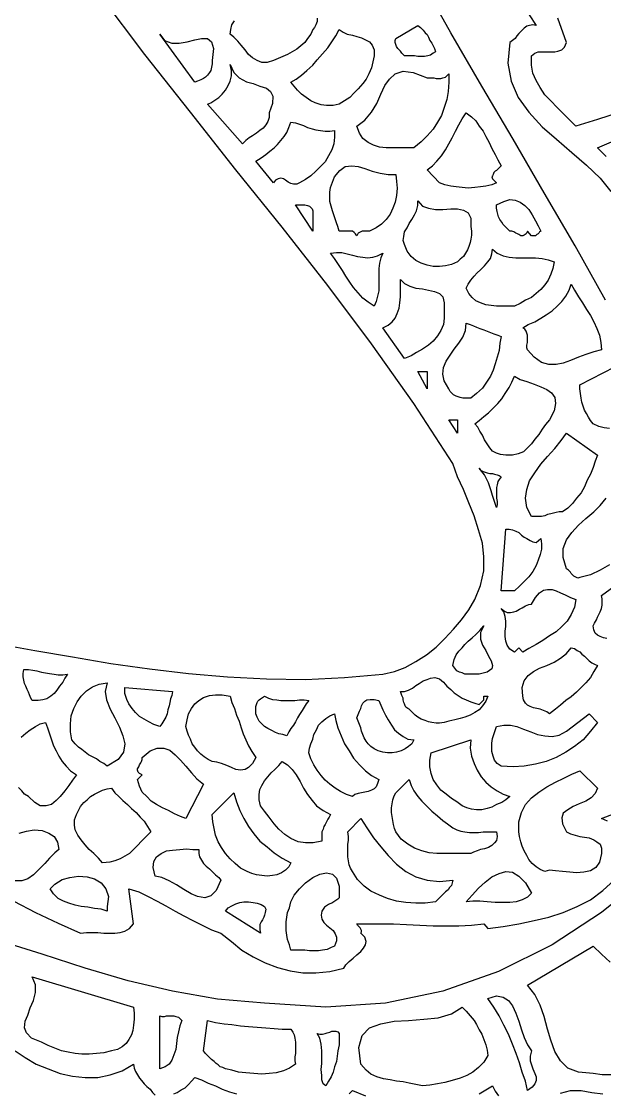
# Model space of a CAD drawing. Extents: x 0.02 to 7.63, y 0.01 to 6.75.
# Drawn here: x 1.333 to 2.216, y 0.884 to 2.502 of the extents above; entities that cross this region are included whole.
import ezdxf

# ---------------------------------------------------------------- set-up
doc = ezdxf.new("R2010")
doc.units = 0
doc.layers.add('1', color=7, linetype='Continuous')

msp = doc.modelspace()

# ---------------------------------------------------------------- linework, layer by layer
msp.add_lwpolyline([(1.298, 1.562), (1.354, 1.552), (1.411, 1.542), (1.469, 1.532), (1.527, 1.524), (1.586, 1.517), (1.645, 1.512), (1.704, 1.509), (1.763, 1.508), (1.822, 1.511), (1.88, 1.516), (1.898, 1.52), (1.914, 1.526), (1.93, 1.535), (1.946, 1.545), (1.961, 1.557), (1.974, 1.57), (1.987, 1.584), (1.999, 1.598), (2.01, 1.613), (2.019, 1.629), (2.028, 1.65), (2.033, 1.672), (2.033, 1.693), (2.031, 1.714), (2.025, 1.734), (2.018, 1.755), (2.01, 1.775), (2.002, 1.795), (1.993, 1.814), (1.986, 1.834), (1.927, 1.925), (1.863, 2.015), (1.797, 2.103), (1.728, 2.191), (1.658, 2.278), (1.589, 2.365), (1.52, 2.452), (1.454, 2.54)])
at = {"layer": '1'}
for points in [[(2.217, 2.081), (2.171, 2.163), (2.124, 2.243), (2.077, 2.324), (2.03, 2.404), (1.983, 2.485), (1.937, 2.567)], [(2.091, 2.528), (2.112, 2.496), (2.107, 2.497), (2.102, 2.496), (2.098, 2.495), (2.094, 2.492), (2.09, 2.488), (2.086, 2.484), (2.083, 2.48), (2.08, 2.476), (2.076, 2.473), (2.072, 2.47), (2.069, 2.439), (2.074, 2.412), (2.085, 2.387), (2.101, 2.365), (2.121, 2.343), (2.143, 2.324), (2.166, 2.304), (2.188, 2.285), (2.209, 2.265), (2.225, 2.245)], [(1.781, 2.507), (1.781, 2.502), (1.779, 2.497), (1.777, 2.493), (1.774, 2.49), (1.771, 2.483), (1.766, 2.476), (1.762, 2.47), (1.756, 2.465), (1.75, 2.46), (1.743, 2.456), (1.736, 2.452), (1.729, 2.449), (1.722, 2.446), (1.715, 2.443), (1.705, 2.44), (1.697, 2.44), (1.69, 2.443), (1.683, 2.447), (1.677, 2.452), (1.672, 2.459), (1.666, 2.466), (1.661, 2.472), (1.655, 2.478), (1.649, 2.483), (1.65, 2.49), (1.652, 2.497), (1.656, 2.503)], [(1.96, 2.456), (1.956, 2.454), (1.952, 2.451), (1.948, 2.45), (1.943, 2.449), (1.938, 2.449), (1.933, 2.449), (1.928, 2.45), (1.923, 2.45), (1.918, 2.45), (1.913, 2.45), (1.911, 2.452), (1.909, 2.454), (1.907, 2.457), (1.905, 2.459), (1.903, 2.461), (1.901, 2.464), (1.9, 2.467), (1.899, 2.47), (1.899, 2.473), (1.9, 2.476), (1.933, 2.496), (1.937, 2.493), (1.941, 2.489), (1.944, 2.485), (1.947, 2.482), (1.949, 2.478), (1.951, 2.473), (1.954, 2.469), (1.956, 2.465), (1.958, 2.461), (1.96, 2.456)], [(2.239, 2.365), (2.205, 2.354), (2.172, 2.344), (2.163, 2.353), (2.153, 2.363), (2.144, 2.372), (2.134, 2.382), (2.125, 2.391), (2.118, 2.402), (2.112, 2.413), (2.107, 2.424), (2.105, 2.436), (2.105, 2.45), (2.11, 2.454), (2.115, 2.456), (2.121, 2.456), (2.127, 2.456), (2.134, 2.456), (2.14, 2.456), (2.145, 2.457), (2.151, 2.459), (2.155, 2.463), (2.158, 2.47), (2.145, 2.507)], [(1.622, 2.443), (1.622, 2.438), (1.621, 2.433), (1.62, 2.428), (1.618, 2.425), (1.615, 2.421), (1.612, 2.418), (1.609, 2.416), (1.605, 2.414), (1.6, 2.412), (1.596, 2.41), (1.543, 2.483), (1.55, 2.473), (1.561, 2.469), (1.572, 2.469), (1.584, 2.471), (1.596, 2.474), (1.606, 2.476), (1.615, 2.476), (1.621, 2.471), (1.624, 2.461), (1.622, 2.443)], [(1.867, 2.45), (1.865, 2.441), (1.863, 2.432), (1.859, 2.423), (1.855, 2.415), (1.85, 2.408), (1.843, 2.4), (1.837, 2.394), (1.83, 2.387), (1.822, 2.382), (1.814, 2.377), (1.805, 2.375), (1.795, 2.375), (1.787, 2.376), (1.778, 2.379), (1.771, 2.382), (1.764, 2.387), (1.757, 2.392), (1.751, 2.398), (1.746, 2.404), (1.741, 2.41), (1.749, 2.415), (1.757, 2.421), (1.765, 2.428), (1.774, 2.436), (1.781, 2.444), (1.789, 2.453), (1.797, 2.462), (1.803, 2.471), (1.809, 2.48), (1.814, 2.49), (1.82, 2.486), (1.826, 2.483), (1.834, 2.481), (1.841, 2.479), (1.848, 2.477), (1.854, 2.474), (1.86, 2.471), (1.864, 2.466), (1.867, 2.459), (1.867, 2.45)], [(1.708, 2.364), (1.708, 2.357), (1.706, 2.351), (1.703, 2.346), (1.699, 2.341), (1.694, 2.337), (1.689, 2.333), (1.683, 2.329), (1.678, 2.326), (1.673, 2.322), (1.668, 2.317), (1.615, 2.377), (1.62, 2.379), (1.626, 2.383), (1.632, 2.387), (1.637, 2.392), (1.642, 2.398), (1.646, 2.405), (1.649, 2.412), (1.651, 2.42), (1.651, 2.428), (1.649, 2.437), (1.655, 2.425), (1.663, 2.417), (1.674, 2.411), (1.684, 2.408), (1.694, 2.404), (1.704, 2.401), (1.71, 2.396), (1.714, 2.389), (1.713, 2.378), (1.708, 2.364)], [(1.98, 2.423), (1.98, 2.41), (1.979, 2.396), (1.977, 2.384), (1.973, 2.372), (1.969, 2.36), (1.963, 2.35), (1.956, 2.339), (1.947, 2.329), (1.938, 2.32), (1.927, 2.311), (1.917, 2.311), (1.906, 2.311), (1.896, 2.311), (1.885, 2.311), (1.875, 2.312), (1.866, 2.315), (1.858, 2.319), (1.85, 2.325), (1.845, 2.333), (1.841, 2.344), (1.853, 2.353), (1.863, 2.365), (1.871, 2.378), (1.877, 2.392), (1.883, 2.405), (1.89, 2.415), (1.899, 2.423), (1.911, 2.427), (1.926, 2.425), (1.947, 2.417), (1.95, 2.417), (1.954, 2.417), (1.957, 2.417), (1.961, 2.416), (1.965, 2.416), (1.968, 2.416), (1.971, 2.417), (1.975, 2.418), (1.977, 2.42), (1.98, 2.423)], [(2.059, 2.284), (2.057, 2.282), (2.056, 2.281), (2.054, 2.279), (2.052, 2.277), (2.05, 2.276), (2.048, 2.274), (2.047, 2.271), (2.046, 2.269), (2.045, 2.267), (2.046, 2.264), (2.052, 2.258), (2.045, 2.255), (2.036, 2.253), (2.028, 2.252), (2.019, 2.251), (2.009, 2.25), (2, 2.251), (1.991, 2.252), (1.983, 2.253), (1.974, 2.255), (1.966, 2.258), (1.947, 2.278), (1.955, 2.284), (1.962, 2.291), (1.969, 2.299), (1.975, 2.308), (1.98, 2.317), (1.985, 2.326), (1.99, 2.336), (1.995, 2.346), (2, 2.355), (2.006, 2.364), (2.014, 2.358), (2.021, 2.352), (2.026, 2.344), (2.032, 2.336), (2.036, 2.328), (2.041, 2.319), (2.045, 2.31), (2.05, 2.301), (2.054, 2.293), (2.059, 2.284)], [(1.807, 2.337), (1.807, 2.327), (1.806, 2.317), (1.803, 2.308), (1.798, 2.299), (1.793, 2.29), (1.786, 2.283), (1.779, 2.276), (1.771, 2.269), (1.763, 2.263), (1.754, 2.258), (1.75, 2.256), (1.745, 2.256), (1.741, 2.257), (1.737, 2.259), (1.733, 2.262), (1.73, 2.264), (1.726, 2.265), (1.722, 2.264), (1.718, 2.262), (1.715, 2.258), (1.688, 2.291), (1.696, 2.296), (1.703, 2.301), (1.709, 2.306), (1.716, 2.311), (1.721, 2.316), (1.726, 2.322), (1.731, 2.328), (1.735, 2.334), (1.738, 2.342), (1.741, 2.35), (1.748, 2.349), (1.754, 2.347), (1.76, 2.345), (1.766, 2.342), (1.773, 2.34), (1.779, 2.338), (1.786, 2.337), (1.793, 2.336), (1.8, 2.336), (1.807, 2.337)], [(2.218, 2.298), (2.214, 2.302), (2.209, 2.307), (2.205, 2.311), (2.24, 2.326)], [(1.9, 2.271), (1.901, 2.26), (1.902, 2.25), (1.901, 2.239), (1.899, 2.229), (1.895, 2.22), (1.891, 2.211), (1.885, 2.203), (1.878, 2.196), (1.87, 2.19), (1.86, 2.185), (1.858, 2.185), (1.855, 2.185), (1.852, 2.185), (1.849, 2.185), (1.847, 2.184), (1.845, 2.183), (1.843, 2.182), (1.842, 2.18), (1.841, 2.178), (1.839, 2.181), (1.837, 2.183), (1.834, 2.185), (1.832, 2.185), (1.829, 2.185), (1.826, 2.185), (1.823, 2.185), (1.82, 2.185), (1.817, 2.185), (1.814, 2.185), (1.812, 2.192), (1.81, 2.198), (1.808, 2.204), (1.806, 2.21), (1.804, 2.216), (1.802, 2.223), (1.8, 2.23), (1.8, 2.236), (1.8, 2.244), (1.801, 2.251), (1.807, 2.267), (1.815, 2.277), (1.823, 2.283), (1.833, 2.284), (1.843, 2.283), (1.853, 2.28), (1.864, 2.276), (1.876, 2.273), (1.888, 2.271), (1.9, 2.271)], [(2.119, 2.185), (2.117, 2.184), (2.116, 2.182), (2.115, 2.181), (2.113, 2.18), (2.111, 2.178), (2.11, 2.178), (2.108, 2.178), (2.105, 2.178), (2.099, 2.185), (2.097, 2.181), (2.094, 2.179), (2.092, 2.178), (2.089, 2.178), (2.086, 2.18), (2.084, 2.181), (2.081, 2.182), (2.078, 2.184), (2.075, 2.185), (2.072, 2.185), (2.069, 2.188), (2.065, 2.192), (2.062, 2.195), (2.06, 2.199), (2.057, 2.203), (2.055, 2.207), (2.054, 2.211), (2.053, 2.215), (2.052, 2.22), (2.052, 2.225), (2.063, 2.23), (2.072, 2.233), (2.08, 2.232), (2.088, 2.229), (2.095, 2.224), (2.101, 2.218), (2.106, 2.21), (2.111, 2.201), (2.115, 2.193), (2.119, 2.185)], [(1.774, 2.211), (1.774, 2.185), (1.748, 2.225), (1.751, 2.225), (1.755, 2.225), (1.759, 2.225), (1.762, 2.225), (1.766, 2.224), (1.769, 2.223), (1.771, 2.221), (1.773, 2.219), (1.774, 2.216), (1.774, 2.211)], [(2.013, 2.192), (2.014, 2.185), (2.014, 2.179), (2.013, 2.173), (2.012, 2.168), (2.01, 2.162), (2.008, 2.157), (2.005, 2.152), (2.002, 2.147), (1.997, 2.143), (1.993, 2.139), (1.984, 2.135), (1.975, 2.133), (1.966, 2.132), (1.956, 2.132), (1.947, 2.134), (1.938, 2.137), (1.93, 2.141), (1.923, 2.147), (1.917, 2.155), (1.913, 2.165), (1.911, 2.171), (1.912, 2.177), (1.913, 2.184), (1.917, 2.19), (1.92, 2.197), (1.924, 2.203), (1.928, 2.21), (1.931, 2.216), (1.933, 2.224), (1.933, 2.231), (1.94, 2.223), (1.949, 2.22), (1.96, 2.218), (1.971, 2.218), (1.983, 2.219), (1.993, 2.219), (2.002, 2.217), (2.009, 2.213), (2.013, 2.205), (2.013, 2.192)], [(1.88, 2.152), (1.877, 2.145), (1.875, 2.137), (1.874, 2.129), (1.874, 2.121), (1.874, 2.112), (1.874, 2.103), (1.874, 2.095), (1.872, 2.087), (1.87, 2.079), (1.867, 2.072), (1.858, 2.078), (1.85, 2.084), (1.843, 2.092), (1.836, 2.1), (1.83, 2.108), (1.824, 2.117), (1.819, 2.126), (1.813, 2.135), (1.807, 2.144), (1.801, 2.152), (1.81, 2.153), (1.818, 2.153), (1.826, 2.151), (1.834, 2.149), (1.842, 2.147), (1.85, 2.146), (1.857, 2.145), (1.865, 2.146), (1.872, 2.148), (1.88, 2.152)], [(2.139, 2.139), (2.137, 2.129), (2.134, 2.12), (2.13, 2.111), (2.125, 2.104), (2.119, 2.097), (2.112, 2.091), (2.105, 2.085), (2.096, 2.081), (2.088, 2.076), (2.079, 2.072), (2.07, 2.072), (2.062, 2.072), (2.052, 2.072), (2.044, 2.073), (2.036, 2.074), (2.028, 2.077), (2.021, 2.08), (2.015, 2.085), (2.01, 2.091), (2.006, 2.099), (2.009, 2.105), (2.013, 2.111), (2.018, 2.117), (2.023, 2.122), (2.028, 2.127), (2.034, 2.133), (2.039, 2.139), (2.043, 2.144), (2.045, 2.151), (2.046, 2.158), (2.053, 2.152), (2.062, 2.148), (2.071, 2.146), (2.081, 2.145), (2.091, 2.145), (2.101, 2.145), (2.111, 2.145), (2.121, 2.144), (2.13, 2.142), (2.139, 2.139)], [(1.973, 2.066), (1.973, 2.054), (1.972, 2.044), (1.968, 2.035), (1.963, 2.027), (1.956, 2.019), (1.949, 2.013), (1.94, 2.007), (1.931, 2.002), (1.923, 1.997), (1.913, 1.993), (1.88, 2.039), (1.888, 2.043), (1.894, 2.048), (1.899, 2.054), (1.902, 2.061), (1.905, 2.069), (1.906, 2.077), (1.907, 2.086), (1.907, 2.095), (1.907, 2.103), (1.907, 2.112), (1.913, 2.106), (1.921, 2.102), (1.93, 2.099), (1.94, 2.098), (1.949, 2.096), (1.958, 2.094), (1.966, 2.091), (1.971, 2.086), (1.973, 2.077), (1.973, 2.066)], [(2.211, 2.006), (2.199, 2.003), (2.187, 1.999), (2.176, 1.995), (2.164, 1.99), (2.153, 1.986), (2.142, 1.984), (2.131, 1.984), (2.12, 1.987), (2.109, 1.995), (2.099, 2.006), (2.098, 2.009), (2.098, 2.013), (2.099, 2.017), (2.099, 2.021), (2.099, 2.024), (2.099, 2.028), (2.098, 2.031), (2.097, 2.034), (2.095, 2.037), (2.092, 2.039), (2.1, 2.044), (2.11, 2.048), (2.119, 2.054), (2.127, 2.059), (2.136, 2.065), (2.144, 2.072), (2.151, 2.079), (2.157, 2.087), (2.162, 2.096), (2.165, 2.105), (2.17, 2.096), (2.176, 2.086), (2.182, 2.077), (2.188, 2.067), (2.194, 2.058), (2.199, 2.048), (2.204, 2.038), (2.208, 2.028), (2.21, 2.017), (2.211, 2.006)], [(2.059, 2.026), (2.057, 2.016), (2.056, 2.005), (2.053, 1.995), (2.05, 1.985), (2.047, 1.975), (2.043, 1.966), (2.037, 1.957), (2.031, 1.948), (2.022, 1.94), (2.013, 1.933), (2.009, 1.933), (2.005, 1.933), (2.001, 1.933), (1.997, 1.934), (1.994, 1.935), (1.991, 1.936), (1.987, 1.938), (1.985, 1.94), (1.982, 1.943), (1.98, 1.947), (1.973, 1.959), (1.971, 1.969), (1.972, 1.979), (1.976, 1.989), (1.982, 1.998), (1.988, 2.007), (1.995, 2.016), (2.001, 2.025), (2.005, 2.035), (2.006, 2.046), (2.012, 2.044), (2.017, 2.042), (2.022, 2.04), (2.027, 2.038), (2.033, 2.036), (2.038, 2.034), (2.043, 2.032), (2.048, 2.03), (2.054, 2.028), (2.059, 2.026)], [(2.223, 1.887), (2.215, 1.888), (2.207, 1.89), (2.198, 1.894), (2.194, 1.899), (2.191, 1.904), (2.188, 1.91), (2.185, 1.915), (2.183, 1.921), (2.181, 1.927), (2.18, 1.933), (2.179, 1.94), (2.178, 1.947), (2.178, 1.953), (2.231, 1.98)], [(1.947, 1.947), (1.933, 1.973), (1.947, 1.973), (1.947, 1.947)], [(2.132, 1.9), (2.126, 1.893), (2.121, 1.886), (2.116, 1.878), (2.11, 1.871), (2.105, 1.864), (2.099, 1.858), (2.093, 1.852), (2.085, 1.849), (2.076, 1.847), (2.066, 1.847), (2.058, 1.848), (2.052, 1.85), (2.046, 1.853), (2.042, 1.858), (2.038, 1.864), (2.034, 1.87), (2.031, 1.877), (2.027, 1.883), (2.024, 1.889), (2.019, 1.894), (2.026, 1.899), (2.033, 1.905), (2.04, 1.911), (2.047, 1.918), (2.054, 1.925), (2.06, 1.932), (2.065, 1.94), (2.071, 1.949), (2.075, 1.957), (2.079, 1.966), (2.088, 1.961), (2.098, 1.958), (2.109, 1.954), (2.119, 1.95), (2.128, 1.946), (2.135, 1.941), (2.14, 1.934), (2.141, 1.925), (2.139, 1.914), (2.132, 1.9)], [(1.993, 1.88), (1.98, 1.9), (1.993, 1.9), (1.993, 1.88)], [(2.205, 1.847), (2.201, 1.838), (2.198, 1.828), (2.194, 1.818), (2.189, 1.809), (2.185, 1.799), (2.18, 1.79), (2.173, 1.782), (2.167, 1.774), (2.16, 1.767), (2.152, 1.761), (2.147, 1.761), (2.142, 1.76), (2.138, 1.759), (2.134, 1.758), (2.129, 1.757), (2.125, 1.755), (2.12, 1.754), (2.116, 1.754), (2.111, 1.754), (2.105, 1.754), (2.098, 1.768), (2.096, 1.782), (2.098, 1.795), (2.102, 1.808), (2.11, 1.82), (2.119, 1.833), (2.129, 1.845), (2.14, 1.857), (2.15, 1.869), (2.158, 1.88), (2.205, 1.847)], [(2.059, 1.814), (2.056, 1.81), (2.054, 1.807), (2.053, 1.802), (2.052, 1.798), (2.052, 1.793), (2.052, 1.788), (2.052, 1.782), (2.053, 1.777), (2.053, 1.772), (2.052, 1.768), (2.05, 1.774), (2.048, 1.78), (2.046, 1.786), (2.044, 1.793), (2.042, 1.799), (2.04, 1.805), (2.037, 1.811), (2.034, 1.817), (2.03, 1.822), (2.026, 1.827), (2.028, 1.824), (2.032, 1.822), (2.035, 1.821), (2.038, 1.82), (2.042, 1.819), (2.046, 1.819), (2.049, 1.818), (2.053, 1.817), (2.056, 1.816), (2.059, 1.814)], [(2.223, 1.681), (2.209, 1.673), (2.194, 1.666), (2.178, 1.662), (2.175, 1.661), (2.173, 1.662), (2.171, 1.663), (2.169, 1.664), (2.167, 1.666), (2.165, 1.668), (2.164, 1.67), (2.162, 1.672), (2.161, 1.673), (2.158, 1.675), (2.153, 1.692), (2.153, 1.706), (2.158, 1.719), (2.166, 1.73), (2.176, 1.741), (2.187, 1.751), (2.199, 1.761), (2.209, 1.771), (2.218, 1.782)], [(2.112, 1.715), (2.119, 1.721), (2.12, 1.713), (2.12, 1.705), (2.118, 1.697), (2.115, 1.688), (2.112, 1.68), (2.107, 1.671), (2.101, 1.663), (2.094, 1.656), (2.087, 1.649), (2.079, 1.642), (2.059, 1.642), (2.066, 1.735), (2.071, 1.735), (2.076, 1.734), (2.081, 1.732), (2.086, 1.73), (2.09, 1.726), (2.094, 1.723), (2.098, 1.721), (2.103, 1.718), (2.107, 1.716), (2.112, 1.715)], [(2.219, 1.57), (2.214, 1.571), (2.209, 1.573), (2.205, 1.575), (2.201, 1.578), (2.199, 1.583), (2.198, 1.589), (2.2, 1.593), (2.203, 1.598), (2.205, 1.602), (2.207, 1.606), (2.209, 1.61), (2.211, 1.615), (2.212, 1.62), (2.212, 1.625), (2.212, 1.63), (2.211, 1.635), (2.284, 1.688)], [(2.172, 1.629), (2.17, 1.617), (2.165, 1.606), (2.159, 1.596), (2.151, 1.588), (2.142, 1.58), (2.132, 1.574), (2.122, 1.567), (2.112, 1.561), (2.101, 1.555), (2.092, 1.549), (2.086, 1.556), (2.079, 1.549), (2.072, 1.554), (2.068, 1.56), (2.066, 1.566), (2.065, 1.573), (2.065, 1.581), (2.066, 1.588), (2.066, 1.596), (2.065, 1.603), (2.063, 1.61), (2.059, 1.615), (2.064, 1.611), (2.068, 1.609), (2.073, 1.609), (2.078, 1.61), (2.082, 1.611), (2.087, 1.614), (2.091, 1.616), (2.096, 1.619), (2.101, 1.621), (2.105, 1.622), (2.111, 1.632), (2.117, 1.639), (2.123, 1.643), (2.129, 1.644), (2.136, 1.644), (2.142, 1.642), (2.149, 1.639), (2.156, 1.636), (2.164, 1.632), (2.172, 1.629)], [(2.026, 1.516), (2.021, 1.516), (2.017, 1.516), (2.012, 1.516), (2.008, 1.516), (2.004, 1.516), (2, 1.518), (1.996, 1.519), (1.992, 1.521), (1.989, 1.525), (1.986, 1.529), (1.988, 1.538), (1.991, 1.545), (1.995, 1.551), (2, 1.556), (2.004, 1.561), (2.009, 1.566), (2.015, 1.571), (2.021, 1.576), (2.027, 1.582), (2.033, 1.589), (2.028, 1.579), (2.028, 1.569), (2.031, 1.56), (2.036, 1.552), (2.04, 1.543), (2.044, 1.536), (2.046, 1.529), (2.045, 1.524), (2.038, 1.519), (2.026, 1.516)], [(2.205, 1.529), (2.199, 1.52), (2.194, 1.511), (2.187, 1.503), (2.18, 1.496), (2.173, 1.489), (2.165, 1.482), (2.157, 1.476), (2.149, 1.469), (2.141, 1.463), (2.132, 1.456), (2.128, 1.459), (2.123, 1.461), (2.118, 1.463), (2.113, 1.464), (2.108, 1.465), (2.103, 1.467), (2.099, 1.469), (2.096, 1.472), (2.093, 1.477), (2.092, 1.483), (2.091, 1.496), (2.094, 1.506), (2.1, 1.514), (2.108, 1.52), (2.117, 1.525), (2.128, 1.529), (2.139, 1.534), (2.149, 1.54), (2.158, 1.547), (2.165, 1.556), (2.17, 1.555), (2.174, 1.552), (2.178, 1.55), (2.181, 1.546), (2.185, 1.543), (2.189, 1.539), (2.192, 1.536), (2.196, 1.533), (2.2, 1.531), (2.205, 1.529)], [(1.403, 1.516), (1.399, 1.51), (1.396, 1.504), (1.391, 1.498), (1.387, 1.492), (1.383, 1.487), (1.378, 1.483), (1.372, 1.479), (1.366, 1.477), (1.359, 1.476), (1.35, 1.476), (1.348, 1.48), (1.346, 1.485), (1.344, 1.489), (1.342, 1.493), (1.34, 1.498), (1.338, 1.502), (1.337, 1.507), (1.336, 1.512), (1.336, 1.517), (1.337, 1.523), (1.344, 1.523), (1.351, 1.522), (1.357, 1.521), (1.364, 1.519), (1.37, 1.518), (1.376, 1.517), (1.383, 1.516), (1.389, 1.515), (1.396, 1.515), (1.403, 1.516)], [(2.033, 1.483), (2.039, 1.483), (2.036, 1.475), (2.031, 1.468), (2.026, 1.462), (2.019, 1.458), (2.012, 1.454), (2.004, 1.451), (1.997, 1.449), (1.989, 1.447), (1.98, 1.445), (1.973, 1.443), (1.966, 1.442), (1.961, 1.442), (1.954, 1.443), (1.949, 1.444), (1.944, 1.446), (1.938, 1.448), (1.933, 1.451), (1.929, 1.454), (1.924, 1.459), (1.92, 1.463), (1.918, 1.464), (1.915, 1.466), (1.914, 1.468), (1.913, 1.471), (1.912, 1.473), (1.911, 1.477), (1.911, 1.48), (1.909, 1.484), (1.908, 1.487), (1.907, 1.49), (1.913, 1.49), (1.919, 1.492), (1.925, 1.495), (1.93, 1.499), (1.935, 1.502), (1.941, 1.506), (1.947, 1.508), (1.952, 1.51), (1.959, 1.511), (1.966, 1.509), (1.972, 1.504), (1.977, 1.498), (1.983, 1.493), (1.988, 1.488), (1.994, 1.484), (2, 1.48), (2.006, 1.477), (2.013, 1.474), (2.019, 1.472), (2.026, 1.47), (2.027, 1.471), (2.029, 1.473), (2.03, 1.474), (2.031, 1.475), (2.033, 1.477), (2.033, 1.479), (2.033, 1.481), (2.033, 1.483)], [(1.463, 1.503), (1.46, 1.49), (1.462, 1.477), (1.468, 1.463), (1.475, 1.45), (1.482, 1.436), (1.487, 1.423), (1.49, 1.411), (1.488, 1.398), (1.48, 1.387), (1.463, 1.377), (1.458, 1.381), (1.452, 1.384), (1.447, 1.388), (1.441, 1.391), (1.435, 1.394), (1.43, 1.398), (1.425, 1.402), (1.42, 1.406), (1.415, 1.411), (1.41, 1.417), (1.408, 1.429), (1.408, 1.441), (1.409, 1.453), (1.413, 1.464), (1.418, 1.474), (1.424, 1.483), (1.432, 1.491), (1.441, 1.497), (1.451, 1.501), (1.463, 1.503)], [(1.562, 1.49), (1.561, 1.484), (1.559, 1.479), (1.558, 1.473), (1.557, 1.468), (1.555, 1.462), (1.554, 1.456), (1.552, 1.451), (1.549, 1.446), (1.546, 1.441), (1.543, 1.437), (1.534, 1.44), (1.526, 1.444), (1.519, 1.448), (1.512, 1.452), (1.506, 1.458), (1.501, 1.464), (1.496, 1.471), (1.493, 1.478), (1.49, 1.487), (1.49, 1.496), (1.562, 1.49)], [(1.688, 1.39), (1.683, 1.381), (1.677, 1.375), (1.672, 1.372), (1.665, 1.371), (1.658, 1.372), (1.651, 1.375), (1.644, 1.378), (1.636, 1.381), (1.629, 1.383), (1.622, 1.384), (1.616, 1.387), (1.61, 1.391), (1.605, 1.395), (1.6, 1.4), (1.596, 1.406), (1.592, 1.411), (1.589, 1.418), (1.586, 1.424), (1.584, 1.43), (1.582, 1.437), (1.584, 1.447), (1.586, 1.456), (1.591, 1.464), (1.596, 1.471), (1.602, 1.476), (1.609, 1.481), (1.618, 1.484), (1.627, 1.485), (1.637, 1.485), (1.649, 1.483), (1.652, 1.473), (1.656, 1.464), (1.659, 1.454), (1.663, 1.445), (1.666, 1.435), (1.669, 1.426), (1.673, 1.417), (1.677, 1.408), (1.682, 1.399), (1.688, 1.39)], [(1.768, 1.476), (1.764, 1.471), (1.761, 1.466), (1.758, 1.461), (1.754, 1.455), (1.751, 1.45), (1.748, 1.444), (1.745, 1.439), (1.741, 1.434), (1.738, 1.429), (1.735, 1.423), (1.729, 1.425), (1.723, 1.426), (1.718, 1.428), (1.712, 1.431), (1.706, 1.434), (1.701, 1.437), (1.697, 1.441), (1.693, 1.445), (1.69, 1.451), (1.688, 1.456), (1.688, 1.461), (1.688, 1.464), (1.688, 1.467), (1.689, 1.47), (1.69, 1.473), (1.691, 1.475), (1.693, 1.477), (1.695, 1.479), (1.698, 1.481), (1.701, 1.483), (1.707, 1.48), (1.713, 1.478), (1.72, 1.477), (1.726, 1.476), (1.733, 1.476), (1.74, 1.476), (1.747, 1.476), (1.754, 1.477), (1.761, 1.477), (1.768, 1.476)], [(1.927, 1.417), (1.924, 1.411), (1.919, 1.407), (1.914, 1.403), (1.908, 1.4), (1.901, 1.398), (1.894, 1.397), (1.887, 1.397), (1.88, 1.398), (1.873, 1.4), (1.867, 1.403), (1.862, 1.407), (1.858, 1.411), (1.855, 1.415), (1.852, 1.42), (1.85, 1.425), (1.848, 1.43), (1.847, 1.435), (1.845, 1.44), (1.843, 1.445), (1.841, 1.45), (1.843, 1.455), (1.845, 1.46), (1.847, 1.464), (1.848, 1.468), (1.85, 1.472), (1.853, 1.475), (1.856, 1.477), (1.861, 1.478), (1.867, 1.478), (1.874, 1.476), (1.877, 1.469), (1.88, 1.462), (1.884, 1.454), (1.888, 1.447), (1.893, 1.439), (1.898, 1.432), (1.904, 1.427), (1.911, 1.422), (1.918, 1.418), (1.927, 1.417)], [(1.333, 1.421), (1.34, 1.427), (1.347, 1.432), (1.355, 1.437), (1.362, 1.441), (1.37, 1.443), (1.373, 1.435), (1.376, 1.426), (1.379, 1.417), (1.382, 1.408), (1.386, 1.4), (1.39, 1.392), (1.395, 1.384), (1.401, 1.377), (1.408, 1.37), (1.417, 1.364)], [(1.874, 1.357), (1.872, 1.351), (1.87, 1.346), (1.867, 1.343), (1.863, 1.341), (1.858, 1.339), (1.853, 1.338), (1.848, 1.337), (1.843, 1.336), (1.838, 1.334), (1.834, 1.331), (1.825, 1.334), (1.816, 1.339), (1.808, 1.344), (1.8, 1.35), (1.793, 1.356), (1.787, 1.363), (1.781, 1.371), (1.776, 1.379), (1.771, 1.388), (1.768, 1.397), (1.769, 1.404), (1.771, 1.411), (1.774, 1.418), (1.776, 1.425), (1.78, 1.432), (1.783, 1.439), (1.788, 1.444), (1.794, 1.449), (1.8, 1.453), (1.807, 1.456), (1.809, 1.446), (1.812, 1.435), (1.817, 1.423), (1.822, 1.411), (1.829, 1.4), (1.836, 1.389), (1.845, 1.379), (1.854, 1.37), (1.863, 1.363), (1.874, 1.357)], [(2.205, 1.443), (2.194, 1.43), (2.183, 1.417), (2.17, 1.407), (2.157, 1.398), (2.142, 1.39), (2.127, 1.384), (2.111, 1.38), (2.094, 1.377), (2.077, 1.376), (2.059, 1.377), (2.053, 1.381), (2.049, 1.386), (2.047, 1.392), (2.045, 1.399), (2.045, 1.405), (2.045, 1.412), (2.046, 1.419), (2.048, 1.425), (2.05, 1.431), (2.052, 1.437), (2.063, 1.439), (2.073, 1.439), (2.083, 1.437), (2.093, 1.433), (2.104, 1.429), (2.114, 1.425), (2.125, 1.423), (2.136, 1.422), (2.147, 1.424), (2.158, 1.43), (2.192, 1.456), (2.205, 1.443)], [(2.456, 1.423), (2.405, 1.348), (2.347, 1.277), (2.282, 1.213), (2.211, 1.156), (2.136, 1.107), (2.055, 1.067), (1.971, 1.037), (1.884, 1.019), (1.794, 1.013), (1.701, 1.019), (1.63, 1.025), (1.562, 1.037), (1.495, 1.053), (1.43, 1.072), (1.365, 1.093), (1.3, 1.113)], [(2.072, 1.331), (2.066, 1.326), (2.06, 1.322), (2.052, 1.319), (2.045, 1.315), (2.038, 1.313), (2.03, 1.311), (2.022, 1.311), (2.014, 1.312), (2.007, 1.314), (2, 1.317), (1.992, 1.323), (1.984, 1.328), (1.976, 1.335), (1.968, 1.341), (1.962, 1.349), (1.956, 1.357), (1.953, 1.366), (1.951, 1.376), (1.951, 1.386), (1.953, 1.397), (2.013, 1.417), (2.012, 1.404), (2.014, 1.392), (2.018, 1.381), (2.023, 1.371), (2.029, 1.361), (2.036, 1.353), (2.044, 1.346), (2.053, 1.34), (2.062, 1.335), (2.072, 1.331)], [(1.609, 1.35), (1.582, 1.298), (1.574, 1.301), (1.565, 1.305), (1.556, 1.31), (1.547, 1.314), (1.538, 1.319), (1.53, 1.324), (1.523, 1.331), (1.516, 1.338), (1.512, 1.347), (1.509, 1.357), (1.516, 1.364), (1.512, 1.366), (1.51, 1.368), (1.509, 1.371), (1.509, 1.373), (1.511, 1.376), (1.512, 1.379), (1.514, 1.382), (1.515, 1.384), (1.516, 1.387), (1.516, 1.39), (1.528, 1.4), (1.539, 1.404), (1.549, 1.404), (1.558, 1.401), (1.566, 1.394), (1.574, 1.386), (1.582, 1.377), (1.591, 1.367), (1.599, 1.358), (1.609, 1.35)], [(1.801, 1.304), (1.799, 1.3), (1.797, 1.297), (1.795, 1.293), (1.793, 1.289), (1.791, 1.286), (1.79, 1.282), (1.788, 1.278), (1.788, 1.274), (1.788, 1.269), (1.788, 1.264), (1.775, 1.261), (1.763, 1.261), (1.752, 1.263), (1.741, 1.268), (1.732, 1.274), (1.723, 1.282), (1.716, 1.29), (1.708, 1.3), (1.701, 1.309), (1.695, 1.317), (1.693, 1.326), (1.693, 1.334), (1.694, 1.342), (1.697, 1.348), (1.701, 1.355), (1.706, 1.361), (1.711, 1.367), (1.717, 1.372), (1.723, 1.378), (1.728, 1.384), (1.736, 1.379), (1.743, 1.372), (1.749, 1.364), (1.755, 1.354), (1.76, 1.344), (1.766, 1.334), (1.773, 1.325), (1.78, 1.317), (1.79, 1.31), (1.801, 1.304)], [(1.417, 1.364), (1.411, 1.356), (1.405, 1.348), (1.399, 1.34), (1.392, 1.331), (1.386, 1.325), (1.379, 1.319), (1.371, 1.317), (1.362, 1.317), (1.354, 1.322), (1.344, 1.331), (1.338, 1.335), (1.334, 1.34), (1.329, 1.345)], [(2.205, 1.344), (2.201, 1.336), (2.195, 1.329), (2.187, 1.324), (2.177, 1.32), (2.168, 1.316), (2.16, 1.311), (2.153, 1.306), (2.151, 1.299), (2.152, 1.29), (2.158, 1.278), (2.164, 1.275), (2.171, 1.273), (2.178, 1.271), (2.185, 1.27), (2.192, 1.269), (2.199, 1.266), (2.204, 1.263), (2.209, 1.259), (2.211, 1.253), (2.211, 1.245), (2.208, 1.232), (2.202, 1.224), (2.194, 1.219), (2.184, 1.217), (2.173, 1.216), (2.163, 1.217), (2.152, 1.218), (2.141, 1.219), (2.132, 1.22), (2.125, 1.218), (2.118, 1.221), (2.112, 1.225), (2.106, 1.23), (2.101, 1.236), (2.098, 1.242), (2.094, 1.249), (2.091, 1.256), (2.089, 1.263), (2.087, 1.271), (2.086, 1.278), (2.086, 1.293), (2.09, 1.307), (2.096, 1.319), (2.105, 1.329), (2.116, 1.338), (2.128, 1.346), (2.141, 1.353), (2.154, 1.359), (2.166, 1.365), (2.178, 1.37), (2.205, 1.344)], [(1.529, 1.278), (1.522, 1.271), (1.515, 1.264), (1.509, 1.257), (1.503, 1.251), (1.497, 1.245), (1.49, 1.241), (1.483, 1.237), (1.475, 1.234), (1.467, 1.232), (1.456, 1.231), (1.45, 1.238), (1.443, 1.245), (1.436, 1.251), (1.43, 1.258), (1.424, 1.266), (1.419, 1.273), (1.415, 1.281), (1.414, 1.288), (1.414, 1.296), (1.417, 1.304), (1.42, 1.31), (1.423, 1.316), (1.428, 1.322), (1.433, 1.326), (1.438, 1.331), (1.444, 1.335), (1.45, 1.338), (1.456, 1.341), (1.463, 1.343), (1.47, 1.344), (1.475, 1.337), (1.481, 1.331), (1.487, 1.325), (1.494, 1.319), (1.5, 1.313), (1.507, 1.307), (1.513, 1.3), (1.519, 1.294), (1.524, 1.286), (1.529, 1.278)], [(1.986, 1.284), (1.992, 1.281), (1.998, 1.279), (2.004, 1.278), (2.011, 1.277), (2.018, 1.277), (2.025, 1.277), (2.032, 1.278), (2.039, 1.278), (2.046, 1.278), (2.052, 1.278), (2.053, 1.271), (2.052, 1.265), (2.049, 1.261), (2.045, 1.257), (2.04, 1.254), (2.034, 1.252), (2.028, 1.251), (2.023, 1.249), (2.017, 1.247), (2.013, 1.245), (2, 1.245), (1.987, 1.245), (1.975, 1.245), (1.962, 1.245), (1.95, 1.246), (1.939, 1.249), (1.928, 1.253), (1.918, 1.259), (1.908, 1.267), (1.9, 1.278), (1.898, 1.283), (1.896, 1.289), (1.895, 1.295), (1.894, 1.301), (1.893, 1.307), (1.893, 1.314), (1.894, 1.32), (1.895, 1.326), (1.897, 1.332), (1.9, 1.337), (1.92, 1.357), (1.923, 1.348), (1.927, 1.34), (1.933, 1.331), (1.939, 1.324), (1.947, 1.316), (1.954, 1.309), (1.963, 1.302), (1.971, 1.295), (1.978, 1.29), (1.986, 1.284)], [(1.741, 1.231), (1.738, 1.225), (1.733, 1.22), (1.727, 1.216), (1.72, 1.213), (1.713, 1.212), (1.705, 1.211), (1.697, 1.212), (1.689, 1.213), (1.682, 1.215), (1.675, 1.218), (1.665, 1.223), (1.657, 1.23), (1.649, 1.237), (1.642, 1.245), (1.636, 1.254), (1.631, 1.263), (1.627, 1.273), (1.625, 1.283), (1.623, 1.293), (1.622, 1.304), (1.655, 1.337), (1.659, 1.323), (1.664, 1.31), (1.67, 1.298), (1.677, 1.286), (1.685, 1.275), (1.694, 1.264), (1.705, 1.255), (1.716, 1.246), (1.728, 1.238), (1.741, 1.231)], [(1.986, 1.205), (1.985, 1.201), (1.984, 1.197), (1.981, 1.194), (1.979, 1.19), (1.975, 1.187), (1.972, 1.184), (1.969, 1.181), (1.966, 1.178), (1.963, 1.175), (1.96, 1.172), (1.944, 1.17), (1.93, 1.17), (1.915, 1.171), (1.901, 1.173), (1.887, 1.177), (1.875, 1.182), (1.862, 1.188), (1.852, 1.196), (1.842, 1.206), (1.834, 1.218), (1.831, 1.223), (1.829, 1.228), (1.828, 1.234), (1.827, 1.24), (1.827, 1.246), (1.827, 1.253), (1.827, 1.259), (1.828, 1.265), (1.828, 1.271), (1.827, 1.278), (1.847, 1.298), (1.856, 1.284), (1.866, 1.269), (1.877, 1.255), (1.888, 1.242), (1.901, 1.229), (1.915, 1.218), (1.93, 1.21), (1.947, 1.205), (1.966, 1.203), (1.986, 1.205)], [(2.22, 1.294), (2.211, 1.298), (2.237, 1.308)], [(1.33, 1.276), (1.341, 1.279), (1.353, 1.281), (1.365, 1.28), (1.375, 1.276), (1.383, 1.271), (1.388, 1.262), (1.39, 1.251)], [(1.39, 1.251), (1.384, 1.246), (1.376, 1.238), (1.369, 1.23), (1.36, 1.221), (1.352, 1.213), (1.343, 1.207), (1.334, 1.204), (1.324, 1.204)], [(1.602, 1.251), (1.602, 1.245), (1.603, 1.24), (1.606, 1.235), (1.609, 1.23), (1.613, 1.226), (1.618, 1.222), (1.622, 1.218), (1.627, 1.213), (1.632, 1.209), (1.635, 1.205), (1.628, 1.189), (1.62, 1.181), (1.611, 1.178), (1.6, 1.18), (1.59, 1.184), (1.579, 1.191), (1.568, 1.198), (1.557, 1.204), (1.546, 1.209), (1.536, 1.211), (1.533, 1.224), (1.534, 1.233), (1.538, 1.24), (1.545, 1.245), (1.553, 1.249), (1.562, 1.25), (1.573, 1.251), (1.583, 1.252), (1.593, 1.251), (1.602, 1.251)], [(1.814, 1.178), (1.812, 1.176), (1.809, 1.174), (1.806, 1.172), (1.803, 1.17), (1.8, 1.169), (1.798, 1.168), (1.795, 1.166), (1.792, 1.164), (1.79, 1.161), (1.788, 1.158), (1.787, 1.152), (1.788, 1.146), (1.791, 1.141), (1.795, 1.137), (1.8, 1.133), (1.805, 1.129), (1.808, 1.124), (1.81, 1.119), (1.81, 1.113), (1.807, 1.105), (1.802, 1.103), (1.796, 1.1), (1.789, 1.099), (1.783, 1.098), (1.776, 1.098), (1.769, 1.098), (1.762, 1.099), (1.755, 1.099), (1.748, 1.099), (1.741, 1.099), (1.739, 1.107), (1.736, 1.115), (1.735, 1.122), (1.734, 1.129), (1.734, 1.135), (1.734, 1.142), (1.735, 1.149), (1.736, 1.156), (1.739, 1.163), (1.741, 1.172), (1.746, 1.182), (1.754, 1.192), (1.763, 1.201), (1.774, 1.209), (1.785, 1.214), (1.795, 1.216), (1.804, 1.214), (1.81, 1.208), (1.814, 1.196), (1.814, 1.178)], [(2.105, 1.185), (2.099, 1.179), (2.091, 1.175), (2.082, 1.172), (2.072, 1.171), (2.061, 1.171), (2.05, 1.171), (2.038, 1.172), (2.027, 1.173), (2.016, 1.173), (2.006, 1.172), (2.015, 1.182), (2.025, 1.193), (2.035, 1.202), (2.045, 1.21), (2.056, 1.215), (2.066, 1.218), (2.076, 1.217), (2.086, 1.211), (2.096, 1.201), (2.105, 1.185)], [(1.322, 1.173), (1.355, 1.156), (1.389, 1.14), (1.423, 1.125), (1.432, 1.126), (1.44, 1.126), (1.449, 1.126), (1.458, 1.125), (1.466, 1.125), (1.475, 1.125), (1.483, 1.126), (1.49, 1.128), (1.497, 1.132), (1.503, 1.139), (1.496, 1.192), (1.511, 1.187), (1.525, 1.18), (1.539, 1.173), (1.552, 1.166), (1.566, 1.158), (1.579, 1.151), (1.593, 1.144), (1.607, 1.137), (1.621, 1.13), (1.635, 1.125), (1.651, 1.112), (1.667, 1.099), (1.684, 1.089), (1.702, 1.08), (1.721, 1.073), (1.74, 1.068), (1.759, 1.065), (1.779, 1.065), (1.8, 1.067), (1.821, 1.072), (1.824, 1.077), (1.829, 1.082), (1.835, 1.087), (1.841, 1.092), (1.847, 1.097), (1.851, 1.102), (1.854, 1.107), (1.855, 1.112), (1.853, 1.119), (1.847, 1.125), (1.848, 1.127), (1.848, 1.129), (1.847, 1.131), (1.846, 1.133), (1.845, 1.134), (1.843, 1.136), (1.842, 1.137), (1.841, 1.139), (1.858, 1.139), (1.877, 1.139), (1.896, 1.139), (1.916, 1.138), (1.936, 1.137), (1.956, 1.136), (1.976, 1.136), (1.995, 1.136), (2.014, 1.137), (2.033, 1.139), (2.039, 1.132), (2.062, 1.135), (2.086, 1.139), (2.109, 1.144), (2.131, 1.149), (2.153, 1.156), (2.174, 1.165), (2.194, 1.175), (2.213, 1.189), (2.23, 1.205)], [(1.463, 1.165), (1.463, 1.158), (1.454, 1.161), (1.444, 1.162), (1.434, 1.164), (1.424, 1.165), (1.415, 1.167), (1.405, 1.17), (1.397, 1.173), (1.389, 1.177), (1.382, 1.184), (1.377, 1.192), (1.384, 1.199), (1.395, 1.206), (1.407, 1.209), (1.42, 1.211), (1.433, 1.21), (1.444, 1.207), (1.454, 1.201), (1.461, 1.192), (1.465, 1.18), (1.463, 1.165)], [(1.701, 1.165), (1.703, 1.161), (1.702, 1.156), (1.701, 1.152), (1.7, 1.149), (1.698, 1.145), (1.696, 1.142), (1.694, 1.138), (1.694, 1.134), (1.694, 1.13), (1.695, 1.125), (1.642, 1.158), (1.646, 1.163), (1.652, 1.166), (1.658, 1.169), (1.664, 1.171), (1.67, 1.172), (1.677, 1.172), (1.684, 1.171), (1.69, 1.17), (1.696, 1.168), (1.701, 1.165)], [(2.225, 0.911), (2.212, 0.911), (2.198, 0.913), (2.176, 0.915), (2.16, 0.921), (2.149, 0.932), (2.14, 0.946), (2.134, 0.963), (2.129, 0.98), (2.124, 0.999), (2.118, 1.016), (2.11, 1.032), (2.099, 1.046), (2.198, 1.105), (2.211, 1.093), (2.224, 1.081)], [(1.503, 1.013), (1.504, 1.004), (1.504, 0.995), (1.503, 0.986), (1.502, 0.978), (1.5, 0.971), (1.496, 0.964), (1.492, 0.958), (1.486, 0.953), (1.479, 0.949), (1.47, 0.947), (1.458, 0.944), (1.447, 0.943), (1.436, 0.942), (1.425, 0.942), (1.415, 0.943), (1.404, 0.945), (1.394, 0.947), (1.384, 0.951), (1.374, 0.955), (1.364, 0.96), (1.349, 0.966), (1.341, 0.974), (1.338, 0.982), (1.339, 0.992), (1.343, 1.001), (1.347, 1.012), (1.352, 1.023), (1.355, 1.035), (1.355, 1.047), (1.35, 1.059), (1.503, 1.013)], [(2.105, 0.947), (2.103, 0.939), (2.103, 0.932), (2.105, 0.926), (2.107, 0.92), (2.11, 0.913), (2.112, 0.908), (2.112, 0.902), (2.11, 0.897), (2.106, 0.892), (2.099, 0.887), (2.096, 0.901), (2.091, 0.915), (2.087, 0.929), (2.082, 0.943), (2.076, 0.957), (2.07, 0.972), (2.063, 0.986), (2.056, 1), (2.048, 1.013), (2.039, 1.026), (2.052, 1.03), (2.062, 1.028), (2.07, 1.023), (2.076, 1.015), (2.081, 1.004), (2.086, 0.992), (2.09, 0.979), (2.094, 0.967), (2.099, 0.956), (2.105, 0.947)], [(2.039, 0.94), (2.033, 0.93), (2.025, 0.922), (2.016, 0.915), (2.007, 0.91), (1.997, 0.906), (1.985, 0.902), (1.974, 0.899), (1.963, 0.897), (1.951, 0.895), (1.94, 0.894), (1.93, 0.896), (1.92, 0.898), (1.911, 0.9), (1.901, 0.901), (1.891, 0.903), (1.881, 0.905), (1.871, 0.908), (1.862, 0.912), (1.855, 0.918), (1.847, 0.927), (1.844, 0.952), (1.849, 0.97), (1.86, 0.982), (1.877, 0.988), (1.897, 0.992), (1.919, 0.993), (1.942, 0.995), (1.964, 0.997), (1.984, 1.003), (2, 1.013), (2.006, 1.007), (2.012, 1), (2.018, 0.993), (2.022, 0.987), (2.026, 0.979), (2.03, 0.972), (2.033, 0.964), (2.036, 0.956), (2.038, 0.948), (2.039, 0.94)], [(1.576, 0.993), (1.573, 0.985), (1.571, 0.976), (1.569, 0.967), (1.568, 0.958), (1.567, 0.949), (1.564, 0.941), (1.561, 0.933), (1.557, 0.927), (1.551, 0.923), (1.543, 0.92), (1.543, 1), (1.546, 0.999), (1.55, 0.999), (1.553, 1), (1.557, 1), (1.561, 1), (1.564, 1), (1.567, 0.999), (1.571, 0.998), (1.573, 0.996), (1.576, 0.993)], [(1.741, 0.98), (1.744, 0.975), (1.746, 0.971), (1.747, 0.966), (1.748, 0.96), (1.748, 0.955), (1.748, 0.949), (1.748, 0.943), (1.747, 0.938), (1.747, 0.932), (1.748, 0.927), (1.739, 0.921), (1.73, 0.917), (1.719, 0.914), (1.708, 0.913), (1.697, 0.912), (1.685, 0.913), (1.673, 0.914), (1.662, 0.915), (1.652, 0.918), (1.642, 0.92), (1.638, 0.922), (1.634, 0.923), (1.631, 0.926), (1.628, 0.928), (1.625, 0.931), (1.621, 0.934), (1.618, 0.937), (1.615, 0.94), (1.612, 0.943), (1.609, 0.947), (1.615, 0.993), (1.627, 0.99), (1.64, 0.988), (1.652, 0.987), (1.665, 0.985), (1.677, 0.984), (1.69, 0.983), (1.703, 0.982), (1.716, 0.981), (1.728, 0.98), (1.741, 0.98)], [(1.794, 0.894), (1.79, 0.897), (1.788, 0.903), (1.788, 0.91), (1.787, 0.919), (1.788, 0.928), (1.788, 0.938), (1.788, 0.947), (1.787, 0.957), (1.785, 0.966), (1.781, 0.973), (1.785, 0.972), (1.789, 0.972), (1.793, 0.973), (1.796, 0.974), (1.8, 0.975), (1.803, 0.977), (1.806, 0.977), (1.809, 0.977), (1.812, 0.976), (1.814, 0.973), (1.814, 0.964), (1.814, 0.956), (1.812, 0.947), (1.811, 0.939), (1.81, 0.931), (1.807, 0.923), (1.805, 0.915), (1.802, 0.908), (1.798, 0.901), (1.794, 0.894)], [(1.324, 0.947), (1.339, 0.937), (1.356, 0.927), (1.374, 0.92), (1.392, 0.913), (1.411, 0.909), (1.43, 0.907), (1.449, 0.907), (1.468, 0.911), (1.486, 0.917), (1.503, 0.927), (1.504, 0.921), (1.506, 0.916), (1.509, 0.911), (1.512, 0.906), (1.515, 0.902), (1.519, 0.897), (1.523, 0.893), (1.528, 0.889), (1.532, 0.884), (1.536, 0.88)], [(1.564, 0.882), (1.569, 0.884), (1.575, 0.888), (1.581, 0.891), (1.586, 0.896), (1.591, 0.901), (1.596, 0.907), (1.606, 0.903), (1.616, 0.898), (1.627, 0.894), (1.637, 0.889), (1.648, 0.885), (1.659, 0.882)], [(2.026, 0.882), (2.046, 0.894), (2.05, 0.886), (2.055, 0.879)], [(1.829, 0.882), (1.834, 0.887), (1.854, 0.879)], [(2.149, 0.883), (2.164, 0.887), (2.18, 0.887), (2.196, 0.884), (2.213, 0.882)]]:
    msp.add_lwpolyline(points, dxfattribs=at)

doc.saveas('drawing.dxf')
